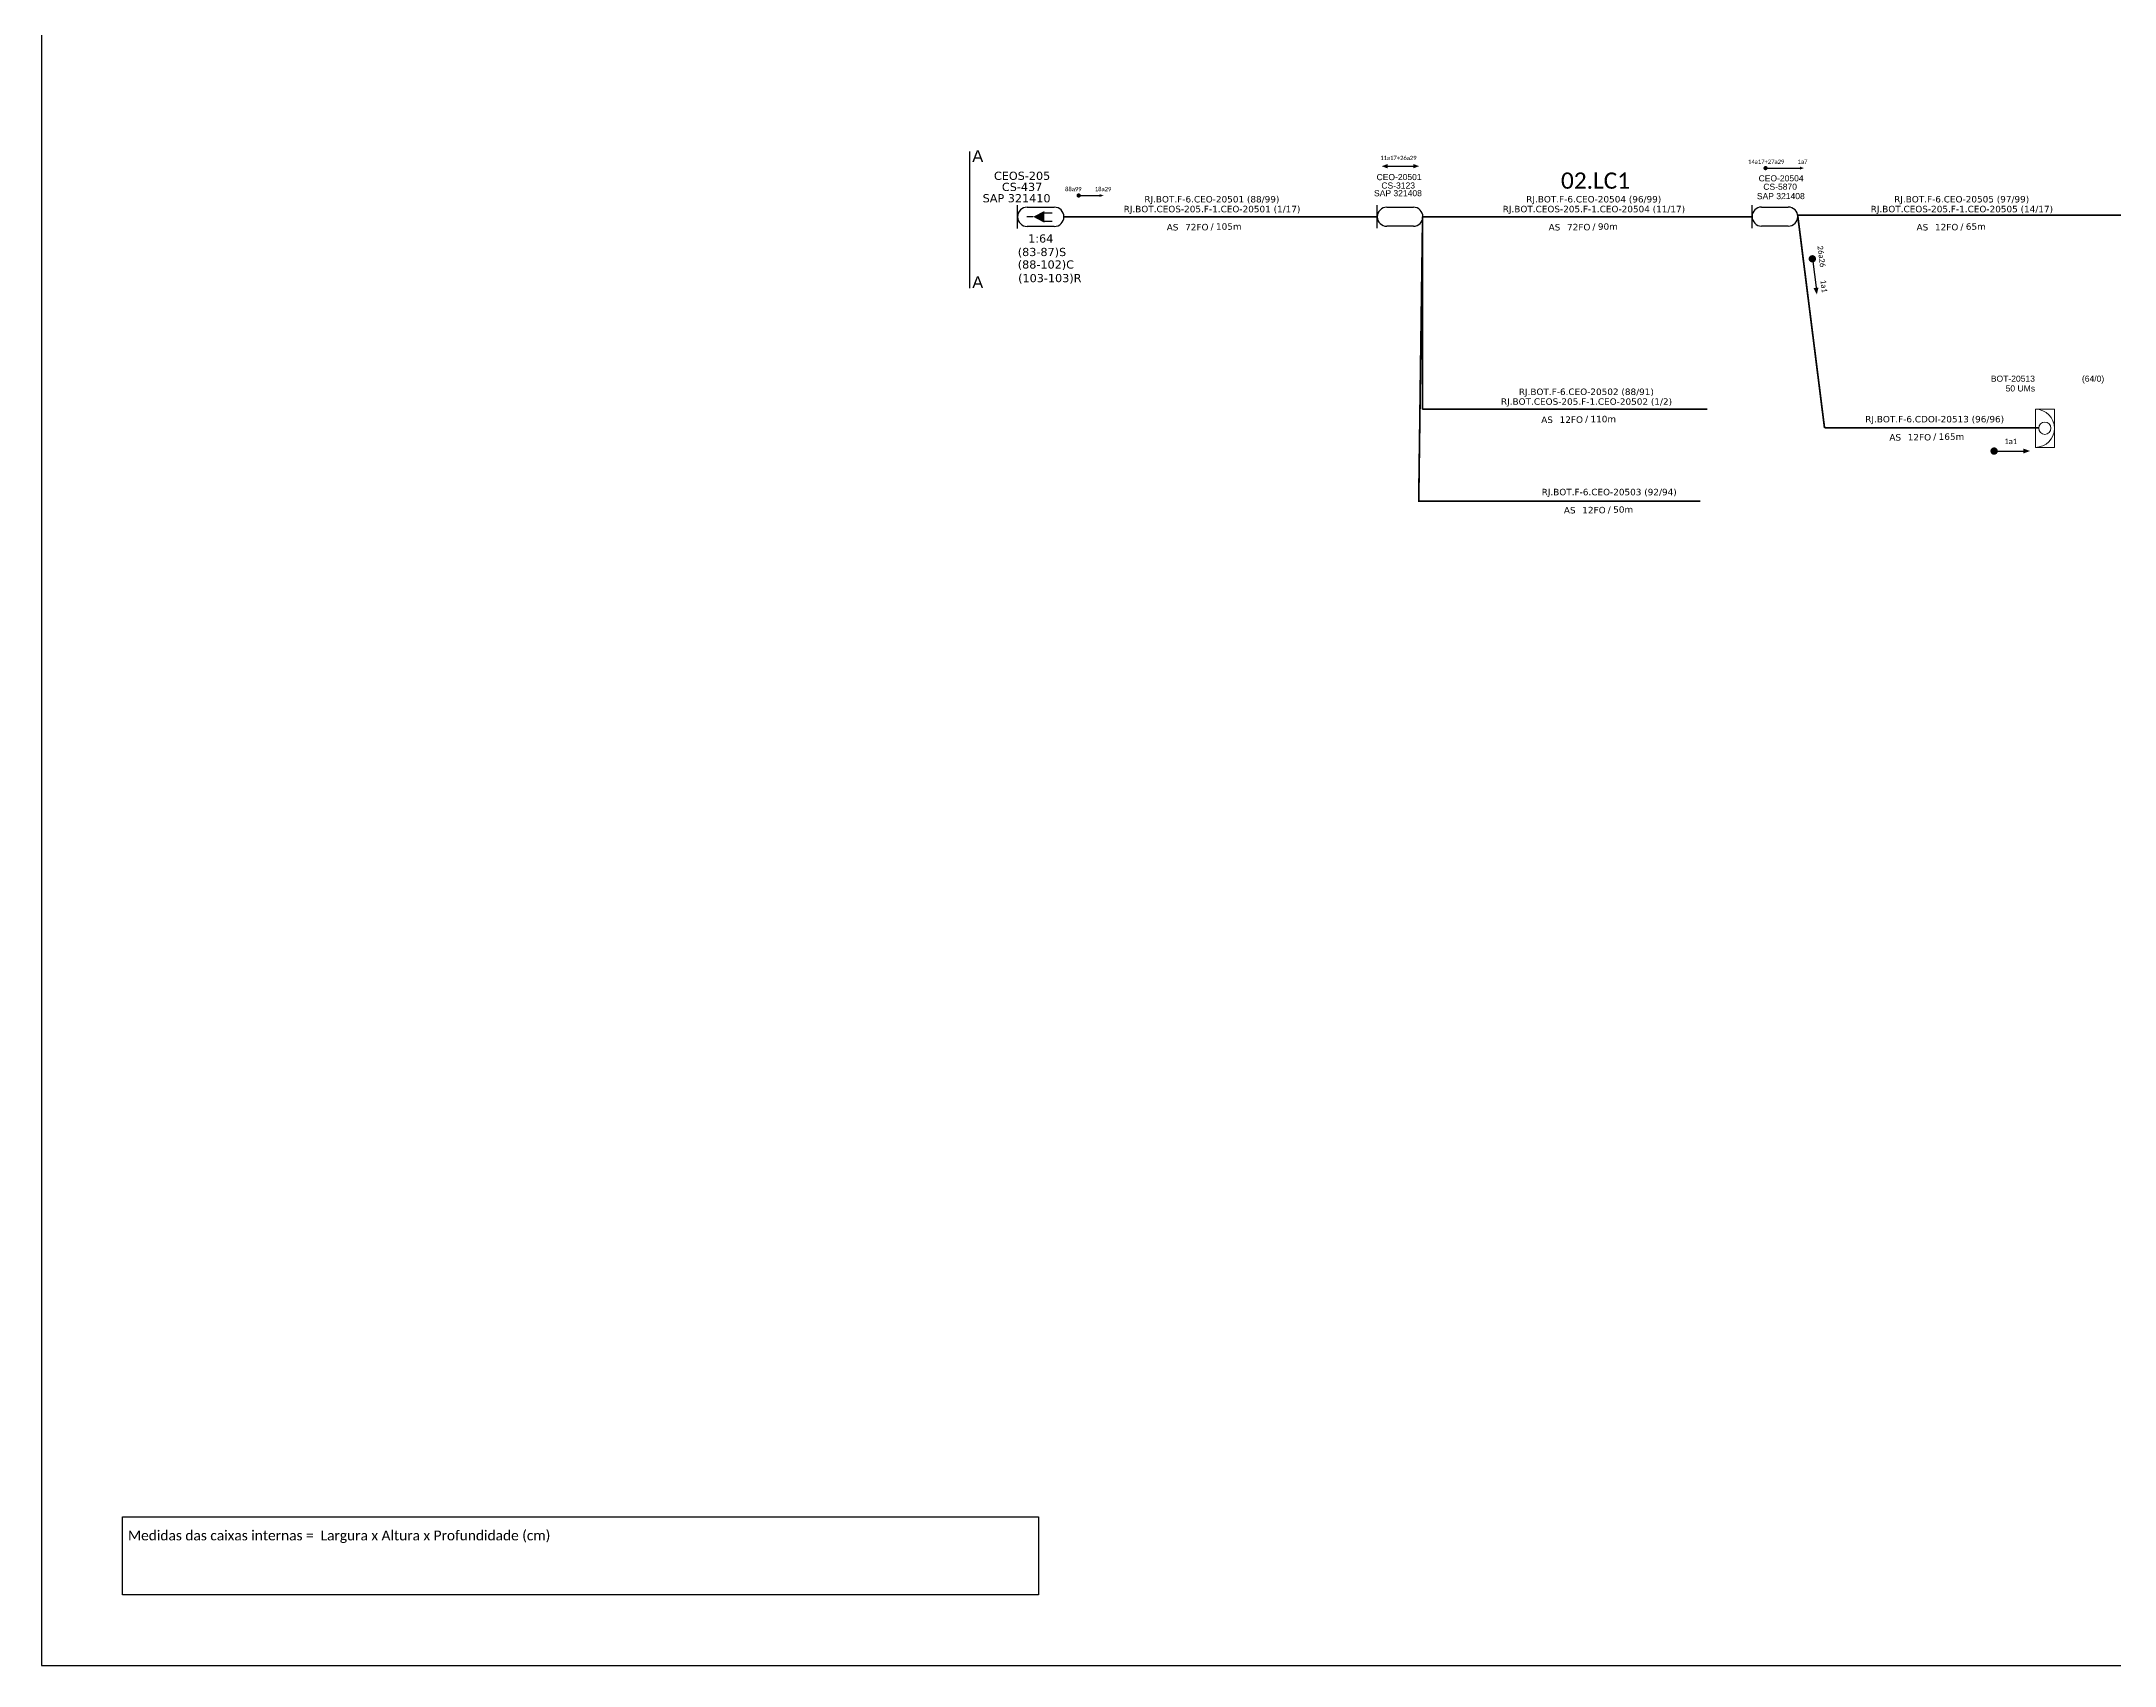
# Model space of a CAD drawing. Header units: metres. Extents: x 1105 to 1946, y -229 to 365.
# Drawn here: x 1104.7 to 1459.4, y -228.9 to 49.1 of the extents above; entities that cross this region are included whole.
import ezdxf
from ezdxf.enums import TextEntityAlignment as Align

# ---------------------------------------------------------------- set-up
doc = ezdxf.new("R2010")
doc.units = ezdxf.units.M
for name, color, linetype, lineweight in [("20.0-LEGENDA DOS CDO'S", 1, 'Continuous', 0), ('20.1-CDO_INTERIOR', 1, 'Continuous', 0), ('20.2-CDO_POSTE', 1, 'Continuous', 5), ('40.1-ETIQUETAS', 1, 'Continuous', 20)]:
    doc.layers.add(name, color=color, linetype=linetype, lineweight=lineweight)
for name, color, linetype in [('20.4-CEOS', 1, 'Continuous'), ('CAP a instalar', 1, 'Continuous'), ('SETA', 7, 'Continuous')]:
    doc.layers.add(name, color=color, linetype=linetype)
doc.styles.add('ARIAL', font='arial.ttf')
doc.styles.add('siredit', font='verdana.ttf')
doc.styles.get("Standard").update_dxf_attribs({"font": 'arial.ttf'})
doc.styles.add('WMF-Calibri0', font='calibri.ttf')
doc.linetypes.add('FENCELINE1', pattern='A,0.25,-0.1,[133,ltypeshp.shx,S=0.1,R=0,X=-0.1,Y=0],-0.1,1', length=1.45)

# ---------------------------------------------------------------- blocks, each defined once
blk = doc.blocks.new('ETIQUETA_RS5F')
at = {"layer": '40.1-ETIQUETAS', "color": 0, "style": 'siredit'}
blk.add_text('/', height=1.5, dxfattribs=at).set_placement((1.55, -1.95), align=Align.MIDDLE_RIGHT)
for tag, p in [('ETIQUETA_R_PRIMARIA', (1.18, 4.1)), ('ETIQUETA_R_SECUNDARIA', (1.18, 2.1)), ('F_ATIVAS/F_MORTAS', (1.11, -4.24))]:
    blk.add_attdef(tag, text='', height=1.5, dxfattribs=at).set_placement(p, align=Align.MIDDLE_CENTER)
for tag, p in [('TIPO_CABO', (-6.62, -2.12)), ('CAP_CABO', (0.37, -2.09))]:
    blk.add_attdef(tag, text='', height=1.5, dxfattribs=at).set_placement(p, align=Align.MIDDLE_RIGHT)
blk.add_attdef('METROS', text='', height=1.5, dxfattribs=at).set_placement((2.11, -1.95), align=Align.MIDDLE_LEFT)
for tag, p in [('FUSÃO_1', (0.82, -8.39)), ('FUSÃO_2', (0.82, -10.6)), ('FUSÃO_3', (0.82, -12.93)), ('FUSÃO_4', (0.82, -15.14)), ('FUSÃO_5', (0.82, -17.16))]:
    blk.add_attdef(tag, text='', height=1.5, dxfattribs=at).set_placement(p, align=Align.CENTER)
blk = doc.blocks.new('CDOI_INT')
at = {"layer": '20.1-CDO_INTERIOR', "color": 0, "lineweight": 18}
blk.add_lwpolyline([(4.25, -4.25), (4.25, 4.25), (0, 4.25), (0, -4.25)], close=True, dxfattribs=at)
blk.add_circle((2.12, 0), 1.36, dxfattribs=at)
blk.add_arc((0, 0), 4.25, 270, 90, dxfattribs=at)
at = {"layer": "20.0-LEGENDA DOS CDO'S", "color": 0, "style": 'ARIAL'}
for tag, p in [('CDO_N', (-0.08, 10.38)), ('SURVEY', (-0.08, 8.2)), ('SPLITER_1', (21.18, 10.38)), ('SPLITER_2', (21.19, 8.68)), ('SAP', (-0.08, 6.23)), ('1:XX', (5.94, -2.22)), ('UMS', (5.94, -4.24))]:
    blk.add_attdef(tag, p, '', height=1.36, dxfattribs=at)
blk.add_attdef('FIBRAS_UTILIZADAS', text='', height=1.36, dxfattribs=at).set_placement((15.34, 10.38), align=Align.CENTER)
blk = doc.blocks.new('CEOS_RP_CT_DRT')
at = {"layer": '20.4-CEOS', "color": 0}
for p, q in [((-4.54, 1.19), (-1.19, 1.19)), ((-1.19, -1.19), (-4.54, -1.19))]:
    blk.add_line(p, q, dxfattribs=at)
for points in [[(-5.73, -1.43), (-5.73, 1.44)], [(-3.79, 0), (-4.59, 0)], [(-2.47, 0.48), (-1.45, 0.48)], [(-2.47, -0.52), (-1.45, -0.52)]]:
    blk.add_lwpolyline(points, dxfattribs=at)
blk.add_lwpolyline([(-3.79, 0, 0, 1.47, 0), (-2.41, 0, 1.47, 1.47, 0)], format="xyseb", dxfattribs=at)
for centre, start, end in [((-4.54, 0), 90, 270), ((-1.19, 0), 270, 90)]:
    blk.add_arc(centre, 1.19, start, end, dxfattribs=at)
at = {"layer": '20.4-CEOS', "color": 7, "style": 'siredit'}
for tag, p in [('Nº_DA_CEOS', (-2.86, 5.6)), ('LOCAL', (-2.86, 4.24)), ('SAP', (-2.86, 2.78)), ('RACIO_SPLITAGEM', (-2.86, -1.88)), ('FIBRAS_SPLITTER', (-2.86, -3.58)), ('FIBRAS_TOP_C', (-2.86, -5.08)), ('RESERVA_FINAIS', (-2.86, -6.39))]:
    blk.add_attdef(tag, text='', height=1.01, dxfattribs=at).set_placement(p, align=Align.TOP_CENTER)
blk = doc.blocks.new('CDOE-TEXTO PADRÃO')
at = {"layer": "20.0-LEGENDA DOS CDO'S", "color": 0, "style": 'ARIAL'}
for tag, p in [('CDO_N', (0.49, 7.39)), ('CORDOALHA', (0.5, 4.33)), ('SAP', (0.51, 1.67)), ('SPLITER_1', (0.59, -0.91)), ('SPLITER_2', (0.6, -3.55)), ('(XX-XX_F)S', (0.54, -8.29)), ('(XX-XX_L)S', (0.55, -10.83)), ('UMS', (0.55, -13.15))]:
    blk.add_attdef(tag, p, '', height=1.7, rotation=0.11799, dxfattribs=at)
blk.add_attdef('FIBRAS_UTILIZADAS', text='', height=1.7, rotation=0.11799, dxfattribs=at).set_placement((19.77, 7.43), align=Align.CENTER)

msp = doc.modelspace()

# ---------------------------------------------------------------- linework, layer by layer
at = {"color": 5}
msp.add_line((1263.44, 30.25), (1263.44, 6.84), dxfattribs=at)
at = {"color": 7}
msp.add_lwpolyline([(1104.65, -228.88), (1945.65, -228.88), (1945.65, 365.12), (1104.65, 365.12)], close=True, dxfattribs=at)
msp.add_lwpolyline([(1335, 27.71), (1339.4, 27.71)], dxfattribs=at)
at = {"color": 7, "const_width": 0.361}
for points in [[(1399.5, 27.38, 1), (1399.86, 27.39, 1)], [(1281.96, 22.7, 1), (1282.32, 22.7, 1)]]:
    msp.add_lwpolyline(points, format="xyb", close=True, dxfattribs=at)
at = {"const_width": 0.632}
for points in [[(1407.65, 12.17, 1), (1407.73, 11.55, 1)], [(1407.65, 12.17, 1), (1407.73, 11.55, 1)], [(1438.48, -21.04, 1), (1439.11, -21.04, 1)]]:
    msp.add_lwpolyline(points, format="xyb", close=True, dxfattribs=at)
at = {"color": 0}
msp.add_lwpolyline([(1118.52, -203.43), (1275.26, -203.43), (1275.26, -216.79), (1118.52, -216.79)], close=True, dxfattribs=at)
at = {"layer": '20.4-CEOS', "color": 7}
for p, q in [((1333.23, 17.1), (1333.23, 21.03)), ((1334.86, 20.69), (1339.42, 20.69)), ((1397.37, 17.13), (1397.37, 21.05)), ((1399, 20.72), (1403.57, 20.72)), ((1339.42, 17.44), (1334.86, 17.44)), ((1403.57, 17.46), (1399, 17.46))]:
    msp.add_line(p, q, dxfattribs=at)
for centre, start, end in [((1334.86, 19.06), 90, 270), ((1339.42, 19.06), 270, 90), ((1399, 19.09), 90, 270), ((1403.57, 19.09), 270, 90)]:
    msp.add_arc(centre, 1.63, start, end, dxfattribs=at)
at = {"layer": 'CAP a instalar', "color": 7, "ltscale": 5.3, "const_width": 0.295}
for points in [[(1279.62, 19.06), (1333.23, 19.06)], [(1340.33, -29.61), (1340.99, 19.06)], [(1340.99, -13.88), (1340.99, 19.06)], [(1341.05, 19.06), (1397.37, 19.06)], [(1409.77, -17.07), (1405.18, 19.33)], [(1405.18, 19.33), (1461.56, 19.33)], [(1340.93, -13.88), (1389.71, -13.88)], [(1409.77, -17.07), (1446.48, -17.07)], [(1409.77, -17.07), (1446.48, -17.07)], [(1340.21, -29.61), (1388.51, -29.61)]]:
    msp.add_lwpolyline(points, dxfattribs=at)
at = {"layer": 'SETA', "color": 7}
for points in [[(1399.68, 27.39), (1405.93, 27.39)], [(1282.14, 22.7), (1286.08, 22.7)]]:
    msp.add_lwpolyline(points, dxfattribs=at)
at = {"layer": 'SETA'}
for points in [[(1407.69, 11.86), (1408.37, 6.47)], [(1407.69, 11.86), (1408.37, 6.47)], [(1438.8, -21.04), (1444.23, -21.04)]]:
    msp.add_lwpolyline(points, dxfattribs=at)
at = {"layer": 'SETA', "color": 7}
for points in [[(1335, 27.34), (1333.99, 27.7), (1335, 28.08)], [(1339.4, 28.08), (1340.41, 27.72), (1339.4, 27.34)], [(1405.59, 27.63), (1406.25, 27.39), (1405.59, 27.14)], [(1285.73, 22.94), (1286.4, 22.7), (1285.74, 22.46)]]:
    msp.add_solid(points, dxfattribs=at)
at = {"layer": 'SETA'}
for points in [[(1408.74, 6.95), (1408.46, 5.75), (1407.9, 6.85)], [(1408.74, 6.95), (1408.46, 5.75), (1407.9, 6.85)], [(1443.8, -20.61), (1444.95, -21.03), (1443.8, -21.45)]]:
    msp.add_solid(points, dxfattribs=at)

# ---------------------------------------------------------------- block references
at = {"layer": '20.2-CDO_POSTE', "color": 7}
ref = msp.add_blockref('CDOE-TEXTO PADRÃO', (1333.05, 22.24), dxfattribs=dict(at, xscale=0.6143316746149261, yscale=0.6143316746149261, zscale=0.6143316746149261))
ref.add_attrib('CDO_N', 'CEO-20501', (1333.12, 25.32), dxfattribs={"layer": "20.0-LEGENDA DOS CDO'S", "color": 0, "height": 1.044, "rotation": 0.118, "style": 'ARIAL'})
ref = msp.add_blockref('CDOE-TEXTO PADRÃO', (1333.87, 20.8), dxfattribs=dict(at, xscale=0.6143316746149261, yscale=0.6143316746149261, zscale=0.6143316746149261))
ref.add_attrib('CDO_N', 'CS-3123', (1333.94, 23.88), dxfattribs={"layer": "20.0-LEGENDA DOS CDO'S", "color": 0, "height": 1.044, "rotation": 0.118, "style": 'ARIAL'})
ref = msp.add_blockref('CDOE-TEXTO PADRÃO', (1398.42, 22.03), dxfattribs=dict(at, xscale=0.6143316746149261, yscale=0.6143316746149261, zscale=0.6143316746149261))
ref.add_attrib('CDO_N', 'CEO-20504', (1398.49, 25.11), dxfattribs={"layer": "20.0-LEGENDA DOS CDO'S", "color": 0, "height": 1.044, "rotation": 0.118, "style": 'ARIAL'})
ref = msp.add_blockref('CDOE-TEXTO PADRÃO', (1332.62, 19.48), dxfattribs=dict(at, xscale=0.6143316746149261, yscale=0.6143316746149261, zscale=0.6143316746149261))
ref.add_attrib('CDO_N', 'SAP 321408', (1332.68, 22.56), dxfattribs={"layer": "20.0-LEGENDA DOS CDO'S", "color": 0, "height": 1.044, "rotation": 0.118, "style": 'ARIAL'})
ref = msp.add_blockref('CDOE-TEXTO PADRÃO', (1398.14, 18.99), dxfattribs=dict(at, xscale=0.6143316746149261, yscale=0.6143316746149261, zscale=0.6143316746149261))
ref.add_attrib('CDO_N', 'SAP 321408', (1398.2, 22.06), dxfattribs={"layer": "20.0-LEGENDA DOS CDO'S", "color": 0, "height": 1.044, "rotation": 0.118, "style": 'ARIAL'})
ref = msp.add_blockref('CDOE-TEXTO PADRÃO', (1399.23, 20.59), dxfattribs=dict(at, xscale=0.6143316746149261, yscale=0.6143316746149261, zscale=0.6143316746149261))
ref.add_attrib('CDO_N', 'CS-5870', (1399.3, 23.67), dxfattribs={"layer": "20.0-LEGENDA DOS CDO'S", "color": 0, "height": 1.044, "rotation": 0.118, "style": 'ARIAL'})
at = {"layer": '40.1-ETIQUETAS', "color": 7}
ref = msp.add_blockref('ETIQUETA_RS5F', (1304.09, 18.83), dxfattribs=dict(at, xscale=0.7371979978868671, yscale=0.7371979978868671, zscale=0.7371979978868671))
ref.add_attrib('ETIQUETA_R_PRIMARIA', 'RJ.BOT.F-6.CEO-20501 (88/99)', dxfattribs={"color": 0, "height": 1.1058, "style": 'siredit'}).set_placement((1304.93, 22.06), align=Align.MIDDLE_CENTER)
ref.add_attrib('ETIQUETA_R_SECUNDARIA', 'RJ.BOT.CEOS-205.F-1.CEO-20501 (1/17)', dxfattribs={"color": 0, "height": 1.1058, "style": 'siredit'}).set_placement((1304.96, 20.38), align=Align.MIDDLE_CENTER)
ref.add_attrib('TIPO_CABO', 'AS', dxfattribs={"color": 0, "height": 1.106, "style": 'siredit'}).set_placement((1299.21, 17.27), align=Align.MIDDLE_RIGHT)
ref.add_attrib('CAP_CABO', '72FO', dxfattribs={"color": 0, "height": 1.106, "style": 'siredit'}).set_placement((1304.36, 17.29), align=Align.MIDDLE_RIGHT)
ref.add_attrib('METROS', '105m', dxfattribs={"color": 0, "height": 1.106, "style": 'siredit'}).set_placement((1305.64, 17.39), align=Align.MIDDLE_LEFT)
ref = msp.add_blockref('ETIQUETA_RS5F', (1369.43, 18.83), dxfattribs=dict(at, xscale=0.7371979978868671, yscale=0.7371979978868671, zscale=0.7371979978868671))
ref.add_attrib('ETIQUETA_R_PRIMARIA', 'RJ.BOT.F-6.CEO-20504 (96/99)', dxfattribs={"color": 0, "height": 1.1058, "style": 'siredit'}).set_placement((1370.28, 22.06), align=Align.MIDDLE_CENTER)
ref.add_attrib('ETIQUETA_R_SECUNDARIA', 'RJ.BOT.CEOS-205.F-1.CEO-20504 (11/17)', dxfattribs={"color": 0, "height": 1.1058, "style": 'siredit'}).set_placement((1370.31, 20.38), align=Align.MIDDLE_CENTER)
ref.add_attrib('TIPO_CABO', 'AS', dxfattribs={"color": 0, "height": 1.106, "style": 'siredit'}).set_placement((1364.56, 17.27), align=Align.MIDDLE_RIGHT)
ref.add_attrib('CAP_CABO', '72FO', dxfattribs={"color": 0, "height": 1.106, "style": 'siredit'}).set_placement((1369.71, 17.29), align=Align.MIDDLE_RIGHT)
ref.add_attrib('METROS', '90m', dxfattribs={"color": 0, "height": 1.106, "style": 'siredit'}).set_placement((1370.99, 17.39), align=Align.MIDDLE_LEFT)
ref = msp.add_blockref('ETIQUETA_RS5F', (1432.4, 18.83), dxfattribs=dict(at, xscale=0.7371979978868671, yscale=0.7371979978868671, zscale=0.7371979978868671))
ref.add_attrib('ETIQUETA_R_PRIMARIA', 'RJ.BOT.F-6.CEO-20505 (97/99)', dxfattribs={"color": 0, "height": 1.1058, "style": 'siredit'}).set_placement((1433.24, 22.06), align=Align.MIDDLE_CENTER)
ref.add_attrib('ETIQUETA_R_SECUNDARIA', 'RJ.BOT.CEOS-205.F-1.CEO-20505 (14/17)', dxfattribs={"color": 0, "height": 1.1058, "style": 'siredit'}).set_placement((1433.27, 20.38), align=Align.MIDDLE_CENTER)
ref.add_attrib('TIPO_CABO', 'AS', dxfattribs={"color": 0, "height": 1.106, "style": 'siredit'}).set_placement((1427.52, 17.27), align=Align.MIDDLE_RIGHT)
ref.add_attrib('CAP_CABO', '12FO', dxfattribs={"color": 0, "height": 1.106, "style": 'siredit'}).set_placement((1432.67, 17.29), align=Align.MIDDLE_RIGHT)
ref.add_attrib('METROS', '65m', dxfattribs={"color": 0, "height": 1.106, "style": 'siredit'}).set_placement((1433.95, 17.39), align=Align.MIDDLE_LEFT)
ref = msp.add_blockref('ETIQUETA_RS5F', (1368.17, -14.12), dxfattribs=dict(at, xscale=0.7371979978868671, yscale=0.7371979978868671, zscale=0.7371979978868671))
ref.add_attrib('ETIQUETA_R_PRIMARIA', 'RJ.BOT.F-6.CEO-20502 (88/91)', dxfattribs={"color": 0, "height": 1.1058, "style": 'siredit'}).set_placement((1369.01, -10.89), align=Align.MIDDLE_CENTER)
ref.add_attrib('ETIQUETA_R_SECUNDARIA', 'RJ.BOT.CEOS-205.F-1.CEO-20502 (1/2)', dxfattribs={"color": 0, "height": 1.1058, "style": 'siredit'}).set_placement((1369.04, -12.57), align=Align.MIDDLE_CENTER)
ref.add_attrib('TIPO_CABO', 'AS', dxfattribs={"color": 0, "height": 1.106, "style": 'siredit'}).set_placement((1363.29, -15.68), align=Align.MIDDLE_RIGHT)
ref.add_attrib('CAP_CABO', '12FO', dxfattribs={"color": 0, "height": 1.106, "style": 'siredit'}).set_placement((1368.44, -15.66), align=Align.MIDDLE_RIGHT)
ref.add_attrib('METROS', '110m', dxfattribs={"color": 0, "height": 1.106, "style": 'siredit'}).set_placement((1369.72, -15.56), align=Align.MIDDLE_LEFT)
ref = msp.add_blockref('ETIQUETA_RS5F', (1372.05, -29.6), dxfattribs=dict(at, xscale=0.7371979978868671, yscale=0.7371979978868671, zscale=0.7371979978868671))
ref.add_attrib('ETIQUETA_R_SECUNDARIA', 'RJ.BOT.F-6.CEO-20503 (92/94)', dxfattribs={"color": 0, "height": 1.1058, "style": 'siredit'}).set_placement((1372.92, -28.05), align=Align.MIDDLE_CENTER)
ref.add_attrib('TIPO_CABO', 'AS', dxfattribs={"color": 0, "height": 1.106, "style": 'siredit'}).set_placement((1367.17, -31.16), align=Align.MIDDLE_RIGHT)
ref.add_attrib('CAP_CABO', '12FO', dxfattribs={"color": 0, "height": 1.106, "style": 'siredit'}).set_placement((1372.32, -31.14), align=Align.MIDDLE_RIGHT)
ref.add_attrib('METROS', '50m', dxfattribs={"color": 0, "height": 1.106, "style": 'siredit'}).set_placement((1373.61, -31.04), align=Align.MIDDLE_LEFT)
at = {"layer": 'CAP a instalar', "color": 7, "linetype": 'FENCELINE1', "ltscale": 7}
ref = msp.add_blockref('CEOS_RP_CT_DRT', (1279.62, 19.05), dxfattribs=dict(at, xscale=1.384759206246397, yscale=1.384759206246397, zscale=1.384759206246397))
ref.add_attrib('Nº_DA_CEOS', 'CEOS-205', dxfattribs={"layer": '20.4-CEOS', "color": 7, "height": 1.398, "style": 'siredit'}).set_placement((1272.46, 26.77), align=Align.TOP_CENTER)
ref.add_attrib('LOCAL', 'CS-437', dxfattribs={"layer": '20.4-CEOS', "color": 7, "height": 1.398, "style": 'siredit'}).set_placement((1272.46, 24.87), align=Align.TOP_CENTER)
ref.add_attrib('SAP', '  SAP 321410', dxfattribs={"layer": '20.4-CEOS', "color": 7, "height": 1.3982, "style": 'siredit'}).set_placement((1270.91, 22.93), align=Align.TOP_CENTER)
ref.add_attrib('RACIO_SPLITAGEM', '1:64', dxfattribs={"layer": '20.4-CEOS', "color": 7, "height": 1.398, "style": 'siredit'}).set_placement((1275.65, 16.04), align=Align.TOP_CENTER)
ref.add_attrib('FIBRAS_SPLITTER', '(83-87)S', dxfattribs={"layer": '20.4-CEOS', "color": 7, "height": 1.398, "style": 'siredit'}).set_placement((1275.86, 13.73), align=Align.TOP_CENTER)
ref.add_attrib('FIBRAS_TOP_C', '(88-102)C', dxfattribs={"layer": '20.4-CEOS', "color": 7, "height": 1.398, "style": 'siredit'}).set_placement((1276.53, 11.59), align=Align.TOP_CENTER)
ref.add_attrib('RESERVA_FINAIS', '(103-103)R', dxfattribs={"layer": '20.4-CEOS', "color": 7, "height": 1.398, "style": 'siredit'}).set_placement((1277.2, 9.26), align=Align.TOP_CENTER)
at = {"layer": 'CAP a instalar', "color": 7, "linetype": 'FENCELINE1', "ltscale": 5.3}
ref = msp.add_blockref('CDOI_INT', (1445.85, -17.14), dxfattribs=dict(at, xscale=0.7681776760096511, yscale=0.7681776760096511, zscale=0.7681776760096511))
ref.add_attrib('CDO_N', 'BOT-20513', dxfattribs={"layer": "20.0-LEGENDA DOS CDO'S", "color": 0, "height": 1.045, "style": 'ARIAL'}).set_placement((1445.78, -9.17), align=Align.RIGHT)
ref.add_attrib('FIBRAS_UTILIZADAS', '(64/0)', dxfattribs={"layer": "20.0-LEGENDA DOS CDO'S", "color": 0, "height": 1.045, "style": 'ARIAL'}).set_placement((1457.63, -9.17), align=Align.RIGHT)
ref.add_attrib('SURVEY', '50 UMs', dxfattribs={"layer": "20.0-LEGENDA DOS CDO'S", "color": 0, "height": 1.045, "style": 'ARIAL'}).set_placement((1445.79, -10.84), align=Align.RIGHT)
ref = msp.add_blockref('ETIQUETA_RS5F', (1427.74, -17.13), dxfattribs=dict(at, xscale=0.7371979978874416, yscale=0.7371979978874416, zscale=0.7371979978874416))
ref.add_attrib('ETIQUETA_R_SECUNDARIA', 'RJ.BOT.F-6.CDOI-20513 (96/96)', dxfattribs={"layer": '40.1-ETIQUETAS', "color": 0, "height": 1.1058, "style": 'siredit'}).set_placement((1428.62, -15.58), align=Align.MIDDLE_CENTER)
ref.add_attrib('TIPO_CABO', 'AS', dxfattribs={"layer": '40.1-ETIQUETAS', "color": 0, "height": 1.106, "style": 'siredit'}).set_placement((1422.87, -18.69), align=Align.MIDDLE_RIGHT)
ref.add_attrib('CAP_CABO', '12FO', dxfattribs={"layer": '40.1-ETIQUETAS', "color": 0, "height": 1.106, "style": 'siredit'}).set_placement((1428.01, -18.67), align=Align.MIDDLE_RIGHT)
ref.add_attrib('METROS', '165m', dxfattribs={"layer": '40.1-ETIQUETAS', "color": 0, "height": 1.106, "style": 'siredit'}).set_placement((1429.3, -18.57), align=Align.MIDDLE_LEFT)

# ---------------------------------------------------------------- texts
at = {"color": 5}
for p in [(1264.87, 29.44), (1264.87, 7.85)]:
    msp.add_text('A', height=2.02, dxfattribs=at).set_placement(p, align=Align.MIDDLE_CENTER)
at = {"color": 5, "char_height": 0.7228, "width": 53.3569, "attachment_point": 5, "rotation": 359.9166}
for s, insert in [('\\C256;\\fCalibri|b0|i0|c0|p34;11a17+26a29', (1336.86, 29.12)), ('{\\fCalibri|b0|i0|c0|p34;\\C256;14a17+27a29}', (1399.79, 28.47)), ('{\\fCalibri|b0|i0|c0|p34;\\C256;1a7}', (1406, 28.47)), ('{\\fCalibri|b0|i0|c0|p34;\\C256;88a99}', (1281.23, 23.79)), ('{\\fCalibri|b0|i0|c0|p34;\\C256;18a29}', (1286.32, 23.79))]:
    msp.add_mtext(s, dxfattribs=dict(at, insert=insert))
at = {"color": 7, "insert": (1370.58, 25.23), "char_height": 2.7799, "width": 249.4415, "attachment_point": 5}
msp.add_mtext('\\fCalibri|b0|i0|c0|p34;02.LC1', dxfattribs=at)
at = {"char_height": 0.948, "width": 16.0275, "attachment_point": 5, "rotation": 277.1136}
for s, insert in [('{\\fCalibri|b0|i0|c0|p34;\\C7;26a26}', (1409.25, 12.27)), ('{\\fCalibri|b0|i0|c0|p34;\\C7;1a1}', (1409.67, 7.17))]:
    msp.add_mtext(s, dxfattribs=dict(at, insert=insert))
at = {"insert": (1441.64, -19.38), "char_height": 0.948, "width": 16.0275, "attachment_point": 5}
msp.add_mtext('{\\fCalibri|b0|i0|c0|p34;\\C7;1a1}', dxfattribs=at)
at = {"insert": (1119.45, -205.77), "char_height": 1.69, "width": 156.1458, "attachment_point": 1, "style": 'WMF-Calibri0'}
msp.add_mtext('Medidas das caixas internas =  Largura x Altura x Profundidade (cm)', dxfattribs=at)

doc.saveas('drawing.dxf')
